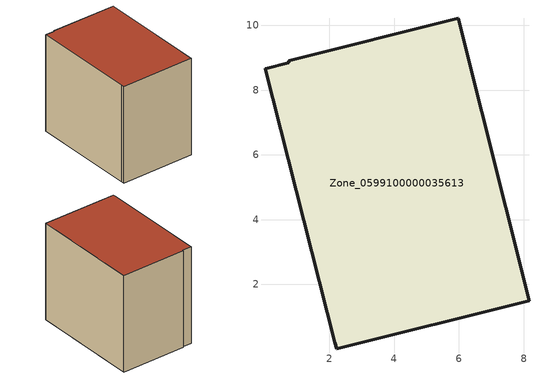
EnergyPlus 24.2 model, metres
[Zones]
Zone_0599100000035613
 floor ground (C_G): 8.16,1.5 2.22,0.01 2.17,0.22 0.02,8.66 0.76,8.84 0.75,8.91 5.98,10.22 z0
 wall outside (C_F): 5.98,10.22 0.75,8.91 0.76,8.84 0.02,8.66 2.17,0.22 2.22,0.01 8.16,1.5 5.98,10.22 z0:8.1
 roof outside (C_R): 2.22,0.01 8.16,1.5 5.98,10.22 0.75,8.91 0.76,8.84 0.02,8.66 2.17,0.22 z8.1
[BUILDING]
Pand.0599100000035613: North Axis=0; Terrain=City; Loads Convergence Tolerance Value=0.04; Temperature Convergence Tolerance Value=0.4; Solar Distribution=FullExterior; Maximum Number of Warmup Days=25; Minimum Number of Warmup Days=1
[Site:Location]
Rotterdam.The.Hague.AP_ZH_NLD Design_Conditions: Latitude=51.96; Longitude=4.45; Time Zone=1; Elevation=-4.5
[SITE:GROUNDTEMPERATURE:BUILDINGSURFACE]
18, 18, 18, 18, 18, 18, 18, 18, 18, 18, 18, 18
[MATERIAL] Thermal Absorptance=0.9; Solar Absorptance=0.7; Visible Absorptance=0.7
Name | Roughness | Thickness | Conductivity | Density | Specific Heat
G.TC.1965-1974 | MediumSmooth | 0.15 | 0.882353 | 540 | 1210
F.TC.1965-1974 | Rough | 0.3 | 0.697674 | 1920 | 840
R.TC.1965-1974 | MediumRough | 0.2 | 0.232558 | 1500 | 1000
[CONSTRUCTION]
C_G: G.TC.1965-1974
C_F: F.TC.1965-1974
C_R: R.TC.1965-1974
[ZONE]
Zone_0599100000035613: Type=1; Multiplier=1; Ceiling Height=Autocalculate; Volume=Autocalculate; Floor Area=autocalculate; Part of Total Floor Area=Yes
[ZONEINFILTRATION:DESIGNFLOWRATE]
Infil_Zone_0599100000035613: Zone or ZoneList or Space or SpaceList=Zone_0599100000035613; Schedule=AlwaysOn; Design Flow Rate Calculation Method=Flow/Area; Flow Rate per Floor Area=0.003; Constant Term Coefficient=1; Temperature Term Coefficient=0; Velocity Term Coefficient=0; Velocity Squared Term Coefficient=0
[HVACTEMPLATE:ZONE:IDEALLOADSAIRSYSTEM]
Zone_0599100000035613: Maximum Heating Supply Air Temperature=50; Minimum Cooling Supply Air Temperature=13; Maximum Heating Supply Air Humidity Ratio=0.0156; Minimum Cooling Supply Air Humidity Ratio=0.0077; Heating Limit=NoLimit; Cooling Limit=NoLimit; Dehumidification Control Type=ConstantSensibleHeatRatio; Cooling Sensible Heat Ratio=0.7; Dehumidification Setpoint=60; Humidification Control Type=None; Humidification Setpoint=30; Outdoor Air Method=None; Outdoor Air Flow Rate per Person=0.00944; Outdoor Air Flow Rate per Zone Floor Area=0; Outdoor Air Flow Rate per Zone=0; Demand Controlled Ventilation Type=None; Outdoor Air Economizer Type=NoEconomizer; Heat Recovery Type=None; Sensible Heat Recovery Effectiveness=0.7; Latent Heat Recovery Effectiveness=0.65
[ZONECONTROL:THERMOSTAT]
ThermostatControl_Zone_0599100000035613: Zone or ZoneList=Zone_0599100000035613; Control Type Schedule=DualSetpointControlType; Control 1=Thermostat_Zone_0599100000035613; Temperature Difference Between Cutout And Setpoint=0
[THERMOSTATSETPOINT:DUALSETPOINT]
Thermostat_Zone_0599100000035613: Heating Setpoint Temperature Schedule=HeatingSetpoint_Zone_0599100000035613; Cooling Setpoint Temperature Schedule=CoolingSetpoint_Zone_0599100000035613
[SCHEDULE:COMPACT]
HeatingSetpoint_Zone_0599100000035613: Through: 12/31, For: AllDays, Until: 24:00, 21
CoolingSetpoint_Zone_0599100000035613: Through: 12/31, For: AllDays, Until: 24:00, 24
DualSetpointControlType: Through: 12/31, For: AllDays, Until: 24:00, 4
AlwaysOn: Through: 12/31, For: AllDays, Until: 24:00, 1
